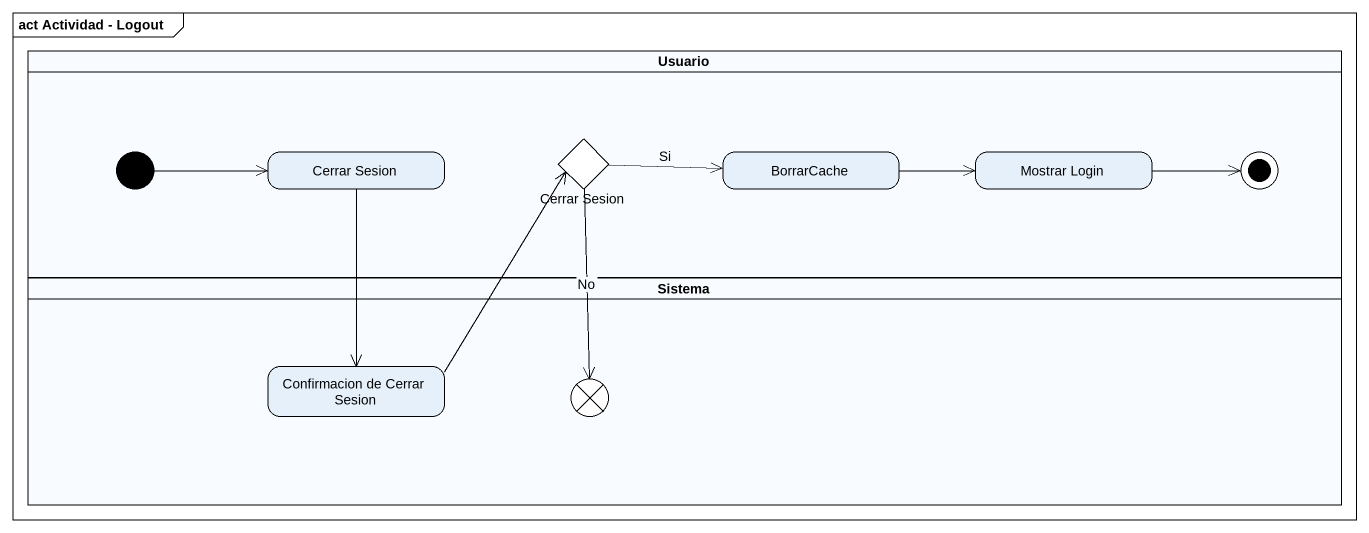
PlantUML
@startuml
mainframe act Actividad - Logout
hide empty description
state Usuario <<partition>> {
  state "Cerrar Sesion" as Cerrar_Sesion
  state "Cerrar Sesion" as Cerrar_Sesion_2 <<choice>>
  state BorrarCache
  state "Mostrar Login" as Mostrar_Login
  [*] -right-> Cerrar_Sesion
  Mostrar_Login -right-> [*]
}
state Sistema <<partition>> {
  state "Confirmacion de Cerrar Sesion" as Confirmacion_de_Cerrar
  state flowfinal1 <<end>>
}
Cerrar_Sesion --> Confirmacion_de_Cerrar
Cerrar_Sesion_2 -right-> BorrarCache : Si
Cerrar_Sesion_2 --> flowfinal1 : No
BorrarCache -right-> Mostrar_Login
Confirmacion_de_Cerrar -up-> Cerrar_Sesion_2
@enduml
